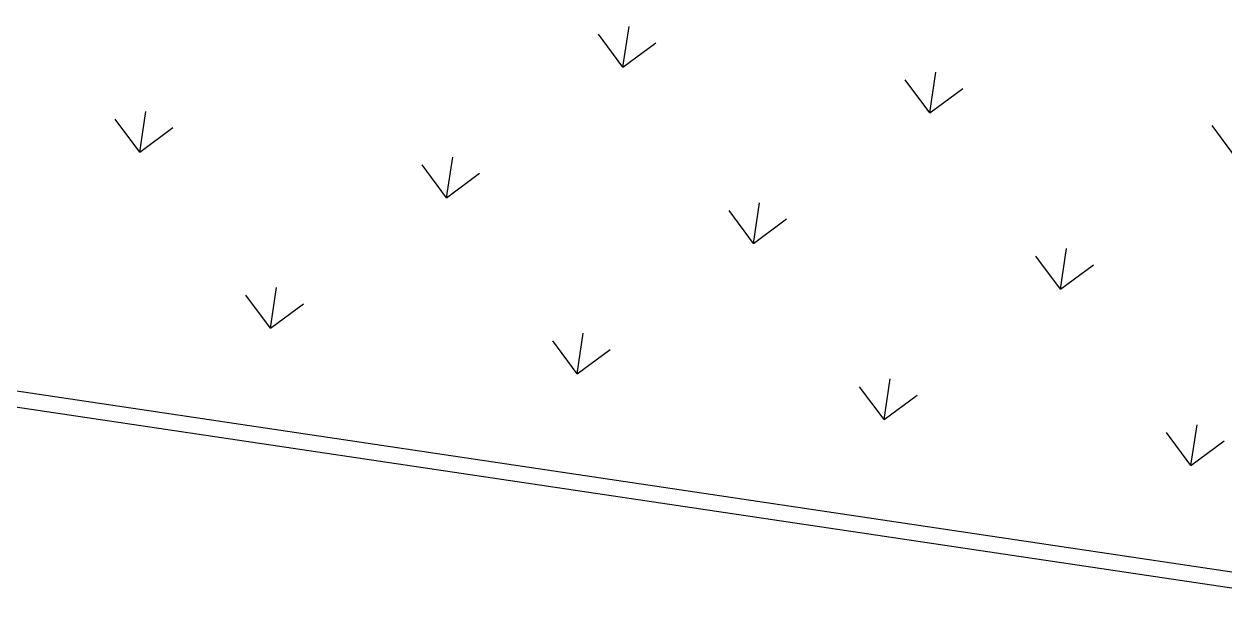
# Model space of a CAD drawing. Header units: millimetres. Extents: x 338 to 506, y 179 to 335.
# Drawn here: x 371.91 to 383.03, y 271.11 to 276.41 of the extents above; entities that cross this region are included whole.
import ezdxf

# ---------------------------------------------------------------- set-up
doc = ezdxf.new("R2010")
doc.units = ezdxf.units.MM
doc.layers.add('ANDEN', color=251, linetype='Continuous')
doc.layers.add('MUROS', color=32, linetype='Continuous')

# ---------------------------------------------------------------- blocks, each defined once
blk = doc.blocks.new('*X958')
at = {"color": 0}
for p, q in [((89.513, 126.328), (89.782, 126.597)), ((89.513, 126.328), (89.782, 126.058)), ((89.513, 126.328), (89.894, 126.328)), ((88.076, 124.891), (88.345, 125.16)), ((88.076, 124.891), (88.345, 124.622)), ((88.076, 124.891), (88.457, 124.891)), ((89.513, 123.454), (89.782, 123.723)), ((89.513, 123.454), (89.782, 123.185)), ((89.513, 123.454), (89.894, 123.454)), ((88.076, 122.017), (88.345, 122.287)), ((90.95, 122.017), (91.219, 122.287)), ((88.076, 122.017), (88.345, 121.748)), ((88.076, 122.017), (88.457, 122.017)), ((90.95, 122.017), (91.219, 121.748)), ((90.95, 122.017), (91.331, 122.017)), ((89.513, 120.58), (89.782, 120.85)), ((89.513, 120.58), (89.782, 120.311)), ((89.513, 120.58), (89.894, 120.58)), ((88.076, 119.144), (88.345, 119.413)), ((90.95, 119.144), (91.219, 119.413)), ((88.076, 119.144), (88.345, 118.874)), ((88.076, 119.144), (88.457, 119.144)), ((90.95, 119.144), (91.219, 118.874)), ((90.95, 119.144), (91.331, 119.144)), ((89.513, 117.707), (89.782, 117.976)), ((89.513, 117.707), (89.782, 117.437)), ((89.513, 117.707), (89.894, 117.707)), ((88.076, 116.27), (88.345, 116.539)), ((90.95, 116.27), (91.219, 116.539)), ((88.076, 116.27), (88.345, 116)), ((88.076, 116.27), (88.457, 116.27))]:
    blk.add_line(p, q, dxfattribs=at)
blk = doc.blocks.new('A$C7152A42C')
at = {"layer": 'ANDEN'}
blk.add_line((87.00627, 108.85105), (87.00627, 134.47889), dxfattribs=at)
blk.add_lwpolyline([(98.41987, 109.00105), (98.41987, 113.70105), (97.41987, 113.70105), (97.41987, 119.00105), (98.41987, 119.00105), (98.41987, 123.70105), (97.41987, 123.70105), (97.41987, 133.66738), (87.15627, 134.31906), (87.15627, 109.00105)], close=True, dxfattribs=at)
at = {"layer": 'ANDEN', "color": 251, "linetype": 'Continuous'}
blk.add_blockref('*X958', (0, 0), dxfattribs=at)

msp = doc.modelspace()

# ---------------------------------------------------------------- block references
at = {"layer": 'MUROS', "color": 32, "rotation": 81.53046525965426}
msp.add_blockref('A$C7152A42C', (484.748, 168.084), dxfattribs=at)

doc.saveas('drawing.dxf')
